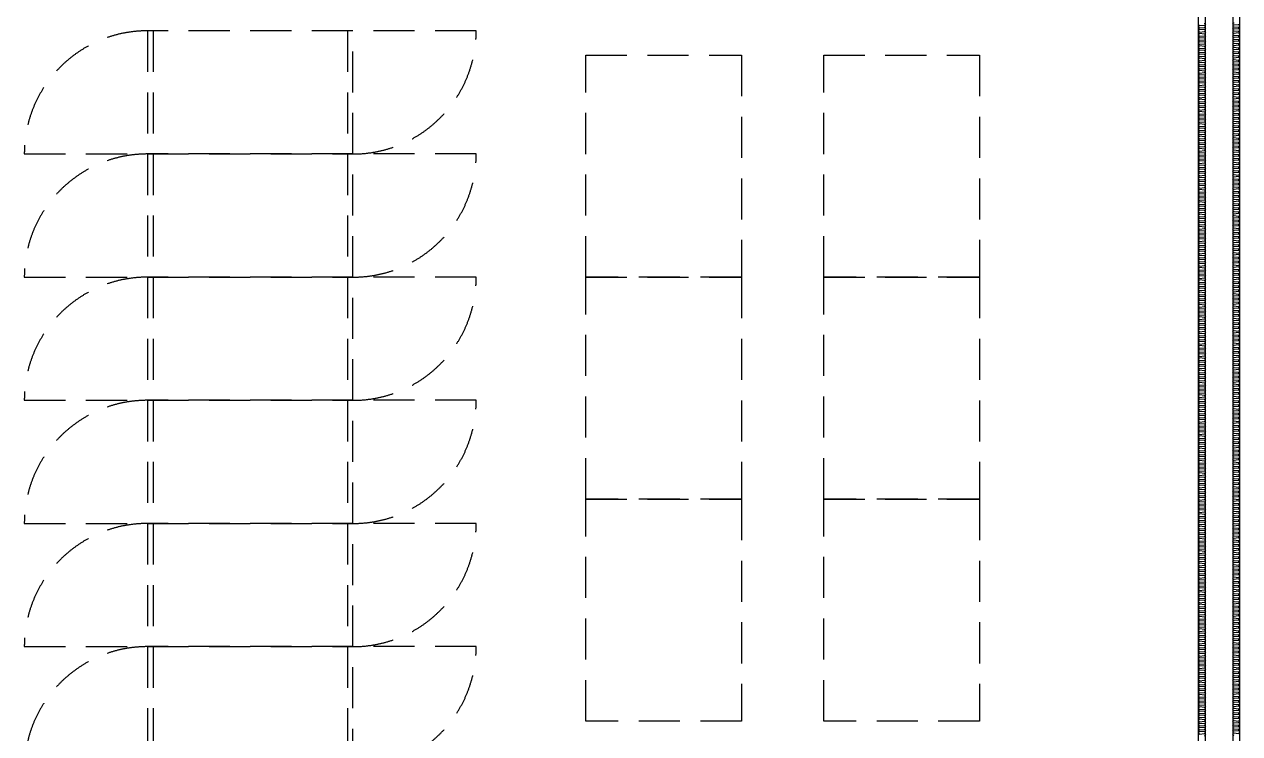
# Model space of a CAD drawing. Header units: millimetres. Extents: x -95754 to 177808, y 34455 to 150605.
# Drawn here: x 126028 to 134904, y 118078 to 123262 of the extents above; entities that cross this region are included whole.
import ezdxf

# ---------------------------------------------------------------- set-up
doc = ezdxf.new("R2010")
doc.units = ezdxf.units.MM
doc.header["$LTSCALE"] = 300
doc.linetypes.add('H1', pattern=[1.5, 1, -0.5])
for name, color, linetype in [('------00 Switch Gear_Number', 1, 'Continuous'), ('A-ETC-전기', 253, 'H1'), ('A-WALL-D', 7, 'Continuous'), ('ISL', 251, 'Continuous')]:
    doc.layers.add(name, color=color, linetype=linetype)
doc.layers.add('-----31 Base Plan Equipment', color=5, linetype='Continuous', lineweight=0)

# ---------------------------------------------------------------- blocks, each defined once
blk = doc.blocks.new('STS-R')
at = {"layer": 'A-ETC-전기'}
blk.add_lwpolyline([(886993.7, -128281), (888615.7, -128281), (888615.7, -129418), (886993.7, -129418), (886993.7, -128281)], dxfattribs=at)
blk = doc.blocks.new('900X1500')
at = {"layer": 'A-ETC-전기'}
for p, q in [((-1460, 900), (-1460, 0)), ((900, 900), (-42, 900)), ((-40, 900), (-40, 0)), ((-2400, 0), (-1458, 0))]:
    blk.add_line(p, q, dxfattribs=at)
at = {"layer": 'A-ETC-전기', "elevation": 0}
blk.add_lwpolyline([(-1500, 900), (-1500, 0), (0, 0), (0, 900)], close=True, dxfattribs=at)
at = {"layer": 'A-ETC-전기'}
for centre, start, end in [((-1500, 0), 90, 180), ((0, 900), 270, 0)]:
    blk.add_arc(centre, 900, start, end, dxfattribs=at)

msp = doc.modelspace()

# ---------------------------------------------------------------- linework, layer by layer
at = {"layer": 'A-WALL-D'}
msp.add_lwpolyline([(134653.6, 114070), (134653.6, 124205), (134853.6, 124205), (134853.6, 114070), (134653.6, 114070)], dxfattribs=at)
at = {"layer": 'ISL'}
msp.add_lwpolyline([(134603.6, 114070), (134603.6, 124205)], dxfattribs=at)
at = {"layer": 'ISL', "elevation": 0}
msp.add_lwpolyline([(134903.6, 114070), (134903.6, 124205)], dxfattribs=at)
at = {"layer": 'ISL'}
msp.add_lwpolyline([(134643.6, 123269, -1.108889), (134643.6, 123251), (134613.6, 123254, 0.44469), (134603.6, 123245, 0.44469), (134613.6, 123236), (134643.6, 123239, -1.108889), (134643.6, 123221), (134613.6, 123224, 0.44469), (134603.6, 123215, 0.44469), (134613.6, 123206), (134643.6, 123209, -1.108889), (134643.6, 123191), (134613.6, 123194, 0.44469), (134603.6, 123185, 0.44469), (134613.6, 123176), (134643.6, 123179, -1.108889), (134643.6, 123161), (134613.6, 123164, 0.44469), (134603.6, 123155, 0.44469), (134613.6, 123146), (134643.6, 123149, -1.108889), (134643.6, 123131), (134613.6, 123134, 0.44469), (134603.6, 123125, 0.44469), (134613.6, 123116), (134643.6, 123119, -1.108889), (134643.6, 123101), (134613.6, 123104, 0.44469), (134603.6, 123095, 0.44469), (134613.6, 123086), (134643.6, 123089, -1.108889), (134643.6, 123071), (134613.6, 123074, 0.44469), (134603.6, 123065, 0.44469), (134613.6, 123056), (134643.6, 123059, -1.108889), (134643.6, 123041), (134613.6, 123044, 0.44469), (134603.6, 123035, 0.44469), (134613.6, 123026), (134643.6, 123029, -1.108889), (134643.6, 123011), (134613.6, 123014, 0.44469), (134603.6, 123005, 0.44469), (134613.6, 122996), (134643.6, 122999, -1.108889), (134643.6, 122981), (134613.6, 122984, 0.44469), (134603.6, 122975, 0.44469), (134613.6, 122966), (134643.6, 122969, -1.108889), (134643.6, 122951), (134613.6, 122954, 0.44469), (134603.6, 122945, 0.44469), (134613.6, 122936), (134643.6, 122939, -1.108889), (134643.6, 122921), (134613.6, 122924, 0.44469), (134603.6, 122915, 0.44469), (134613.6, 122906), (134643.6, 122909, -1.108889), (134643.6, 122891), (134613.6, 122894, 0.44469), (134603.6, 122885, 0.44469), (134613.6, 122876), (134643.6, 122879, -1.108889), (134643.6, 122861), (134613.6, 122864, 0.44469), (134603.6, 122855, 0.44469), (134613.6, 122846), (134643.6, 122849, -1.108889), (134643.6, 122831), (134613.6, 122834, 0.44469), (134603.6, 122825, 0.44469), (134613.6, 122816), (134643.6, 122819, -1.108889), (134643.6, 122801), (134613.6, 122804, 0.44469), (134603.6, 122795, 0.44469), (134613.6, 122786), (134643.6, 122789, -1.108889), (134643.6, 122771), (134613.6, 122774, 0.44469), (134603.6, 122765, 0.44469), (134613.6, 122756), (134643.6, 122759, -1.108889), (134643.6, 122741), (134613.6, 122744, 0.44469), (134603.6, 122735, 0.44469), (134613.6, 122726), (134643.6, 122729, -1.108889), (134643.6, 122711), (134613.6, 122714, 0.44469), (134603.6, 122705, 0.44469), (134613.6, 122696), (134643.6, 122699, -1.108889), (134643.6, 122681), (134613.6, 122684, 0.44469), (134603.6, 122675, 0.44469), (134613.6, 122666), (134643.6, 122669, -1.108889), (134643.6, 122651), (134613.6, 122654, 0.44469), (134603.6, 122645, 0.44469), (134613.6, 122636), (134643.6, 122639, -1.108889), (134643.6, 122621), (134613.6, 122624, 0.44469), (134603.6, 122615, 0.44469), (134613.6, 122606), (134643.6, 122609, -1.108889), (134643.6, 122591), (134613.6, 122594, 0.44469), (134603.6, 122585, 0.44469), (134613.6, 122576), (134643.6, 122579, -1.108889), (134643.6, 122561), (134613.6, 122564, 0.44469), (134603.6, 122555, 0.44469), (134613.6, 122546), (134643.6, 122549, -1.108889), (134643.6, 122531), (134613.6, 122534, 0.44469), (134603.6, 122525, 0.44469), (134613.6, 122516), (134643.6, 122519, -1.108889), (134643.6, 122501), (134613.6, 122504, 0.44469), (134603.6, 122495, 0.44469), (134613.6, 122486), (134643.6, 122489, -1.108889), (134643.6, 122471), (134613.6, 122474, 0.44469), (134603.6, 122465, 0.44469), (134613.6, 122456), (134643.6, 122459, -1.108889), (134643.6, 122441), (134613.6, 122444, 0.44469), (134603.6, 122435, 0.44469), (134613.6, 122426), (134643.6, 122429, -1.108889), (134643.6, 122411), (134613.6, 122414, 0.44469), (134603.6, 122405, 0.44469), (134613.6, 122396), (134643.6, 122399, -1.108889), (134643.6, 122381), (134613.6, 122384, 0.44469), (134603.6, 122375, 0.44469), (134613.6, 122366), (134643.6, 122369, -1.108889), (134643.6, 122351), (134613.6, 122354, 0.44469), (134603.6, 122345, 0.44469), (134613.6, 122336), (134643.6, 122339, -1.108889), (134643.6, 122321), (134613.6, 122324, 0.44469), (134603.6, 122315, 0.44469), (134613.6, 122306), (134643.6, 122309, -1.108889), (134643.6, 122291), (134613.6, 122294, 0.44469), (134603.6, 122285, 0.44469), (134613.6, 122276), (134643.6, 122279, -1.108889), (134643.6, 122261), (134613.6, 122264, 0.44469), (134603.6, 122255, 0.44469), (134613.6, 122246), (134643.6, 122249, -1.108889), (134643.6, 122231), (134613.6, 122234, 0.44469), (134603.6, 122225, 0.44469), (134613.6, 122216), (134643.6, 122219, -1.108889), (134643.6, 122201), (134613.6, 122204, 0.44469), (134603.6, 122195, 0.44469), (134613.6, 122186), (134643.6, 122189, -1.108889), (134643.6, 122171), (134613.6, 122174, 0.44469), (134603.6, 122165, 0.44469), (134613.6, 122156), (134643.6, 122159, -1.108889), (134643.6, 122141), (134613.6, 122144, 0.44469), (134603.6, 122135, 0.44469), (134613.6, 122126), (134643.6, 122129, -1.108889), (134643.6, 122111), (134613.6, 122114, 0.44469), (134603.6, 122105, 0.44469), (134613.6, 122096), (134643.6, 122099, -1.108889), (134643.6, 122081), (134613.6, 122084, 0.44469), (134603.6, 122075, 0.44469), (134613.6, 122066), (134643.6, 122069, -1.108889), (134643.6, 122051), (134613.6, 122054, 0.44469), (134603.6, 122045, 0.44469), (134613.6, 122036), (134643.6, 122039, -1.108889), (134643.6, 122021), (134613.6, 122024, 0.44469), (134603.6, 122015, 0.44469), (134613.6, 122006), (134643.6, 122009, -1.108889), (134643.6, 121991), (134613.6, 121994, 0.44469), (134603.6, 121985, 0.44469), (134613.6, 121976), (134643.6, 121979, -1.108889), (134643.6, 121961), (134613.6, 121964, 0.44469), (134603.6, 121955, 0.44469), (134613.6, 121946), (134643.6, 121949, -1.108889), (134643.6, 121931), (134613.6, 121934, 0.44469), (134603.6, 121925, 0.44469), (134613.6, 121916), (134643.6, 121919, -1.108889), (134643.6, 121901), (134613.6, 121904, 0.44469), (134603.6, 121895, 0.44469), (134613.6, 121886), (134643.6, 121889, -1.108889), (134643.6, 121871), (134613.6, 121874, 0.44469), (134603.6, 121865, 0.44469), (134613.6, 121856), (134643.6, 121859, -1.108889), (134643.6, 121841), (134613.6, 121844, 0.44469), (134603.6, 121835, 0.44469), (134613.6, 121826), (134643.6, 121829, -1.108889), (134643.6, 121811), (134613.6, 121814, 0.44469), (134603.6, 121805, 0.44469), (134613.6, 121796), (134643.6, 121799, -1.108889), (134643.6, 121781), (134613.6, 121784, 0.44469), (134603.6, 121775, 0.44469), (134613.6, 121766), (134643.6, 121769, -1.108889), (134643.6, 121751), (134613.6, 121754, 0.44469), (134603.6, 121745, 0.44469), (134613.6, 121736), (134643.6, 121739, -1.108889), (134643.6, 121721), (134613.6, 121724, 0.44469), (134603.6, 121715, 0.44469), (134613.6, 121706), (134643.6, 121709, -1.108889), (134643.6, 121691), (134613.6, 121694, 0.44469), (134603.6, 121685, 0.44469), (134613.6, 121676), (134643.6, 121679, -1.108889), (134643.6, 121661), (134613.6, 121664, 0.44469), (134603.6, 121655, 0.44469), (134613.6, 121646), (134643.6, 121649, -1.108889), (134643.6, 121631), (134613.6, 121634, 0.44469), (134603.6, 121625, 0.44469), (134613.6, 121616), (134643.6, 121619, -1.108889), (134643.6, 121601), (134613.6, 121604, 0.44469), (134603.6, 121595, 0.44469), (134613.6, 121586), (134643.6, 121589, -1.108889), (134643.6, 121571), (134613.6, 121574, 0.44469), (134603.6, 121565, 0.44469), (134613.6, 121556), (134643.6, 121559, -1.108889), (134643.6, 121541), (134613.6, 121544, 0.44469), (134603.6, 121535, 0.44469), (134613.6, 121526), (134643.6, 121529, -1.108889), (134643.6, 121511), (134613.6, 121514, 0.44469), (134603.6, 121505, 0.44469), (134613.6, 121496), (134643.6, 121499, -1.108889), (134643.6, 121481), (134613.6, 121484, 0.44469), (134603.6, 121475, 0.44469), (134613.6, 121466), (134643.6, 121469, -1.108889), (134643.6, 121451), (134613.6, 121454, 0.44469), (134603.6, 121445, 0.44469), (134613.6, 121436), (134643.6, 121439, -1.108889), (134643.6, 121421), (134613.6, 121424, 0.44469), (134603.6, 121415, 0.44469), (134613.6, 121406), (134643.6, 121409, -1.108889), (134643.6, 121391), (134613.6, 121394, 0.44469), (134603.6, 121385, 0.44469), (134613.6, 121376), (134643.6, 121379, -1.108889), (134643.6, 121361), (134613.6, 121364, 0.44469), (134603.6, 121355, 0.44469), (134613.6, 121346), (134643.6, 121349, -1.108889), (134643.6, 121331), (134613.6, 121334, 0.44469), (134603.6, 121325, 0.44469), (134613.6, 121316), (134643.6, 121319, -1.108889), (134643.6, 121301), (134613.6, 121304, 0.44469), (134603.6, 121295, 0.44469), (134613.6, 121286), (134643.6, 121289, -1.108889), (134643.6, 121271), (134613.6, 121274, 0.44469), (134603.6, 121265, 0.44469), (134613.6, 121256), (134643.6, 121259, -1.108889), (134643.6, 121241), (134613.6, 121244, 0.44469), (134603.6, 121235, 0.44469), (134613.6, 121226), (134643.6, 121229, -1.108889), (134643.6, 121211), (134613.6, 121214, 0.44469), (134603.6, 121205, 0.44469), (134613.6, 121196), (134643.6, 121199, -1.108889), (134643.6, 121181), (134613.6, 121184, 0.44469), (134603.6, 121175, 0.44469), (134613.6, 121166), (134643.6, 121169, -1.108889), (134643.6, 121151), (134613.6, 121154, 0.44469), (134603.6, 121145, 0.44469), (134613.6, 121136), (134643.6, 121139, -1.108889), (134643.6, 121121), (134613.6, 121124, 0.44469), (134603.6, 121115, 0.44469), (134613.6, 121106), (134643.6, 121109, -1.108889), (134643.6, 121091), (134613.6, 121094, 0.44469), (134603.6, 121085, 0.44469), (134613.6, 121076), (134643.6, 121079, -1.108889), (134643.6, 121061), (134613.6, 121064, 0.44469), (134603.6, 121055, 0.44469), (134613.6, 121046), (134643.6, 121049, -1.108889), (134643.6, 121031), (134613.6, 121034, 0.44469), (134603.6, 121025, 0.44469), (134613.6, 121016), (134643.6, 121019, -1.108889), (134643.6, 121001), (134613.6, 121004, 0.44469), (134603.6, 120995, 0.44469), (134613.6, 120986), (134643.6, 120989, -1.108889), (134643.6, 120971), (134613.6, 120974, 0.44469), (134603.6, 120965, 0.44469), (134613.6, 120956), (134643.6, 120959, -1.108889), (134643.6, 120941), (134613.6, 120944, 0.44469), (134603.6, 120935, 0.44469), (134613.6, 120926), (134643.6, 120929, -1.108889), (134643.6, 120911), (134613.6, 120914, 0.44469), (134603.6, 120905, 0.44469), (134613.6, 120896), (134643.6, 120899, -1.108889), (134643.6, 120881), (134613.6, 120884, 0.44469), (134603.6, 120875, 0.44469), (134613.6, 120866), (134643.6, 120869, -1.108889), (134643.6, 120851), (134613.6, 120854, 0.44469), (134603.6, 120845, 0.44469), (134613.6, 120836), (134643.6, 120839, -1.108889), (134643.6, 120821), (134613.6, 120824, 0.44469), (134603.6, 120815, 0.44469), (134613.6, 120806), (134643.6, 120809, -1.108889), (134643.6, 120791), (134613.6, 120794, 0.44469), (134603.6, 120785, 0.44469), (134613.6, 120776), (134643.6, 120779, -1.108889), (134643.6, 120761), (134613.6, 120764, 0.44469), (134603.6, 120755, 0.44469), (134613.6, 120746), (134643.6, 120749, -1.108889), (134643.6, 120731), (134613.6, 120734, 0.44469), (134603.6, 120725, 0.44469), (134613.6, 120716), (134643.6, 120719, -1.108889), (134643.6, 120701), (134613.6, 120704, 0.44469), (134603.6, 120695, 0.44469), (134613.6, 120686), (134643.6, 120689, -1.108889), (134643.6, 120671), (134613.6, 120674, 0.44469), (134603.6, 120665, 0.44469), (134613.6, 120656), (134643.6, 120659, -1.108889), (134643.6, 120641), (134613.6, 120644, 0.44469), (134603.6, 120635, 0.44469), (134613.6, 120626), (134643.6, 120629, -1.108889), (134643.6, 120611), (134613.6, 120614, 0.44469), (134603.6, 120605, 0.44469), (134613.6, 120596), (134643.6, 120599, -1.108889), (134643.6, 120581), (134613.6, 120584, 0.44469), (134603.6, 120575, 0.44469), (134613.6, 120566), (134643.6, 120569, -1.108889), (134643.6, 120551), (134613.6, 120554, 0.44469), (134603.6, 120545, 0.44469), (134613.6, 120536), (134643.6, 120539, -1.108889), (134643.6, 120521), (134613.6, 120524, 0.44469), (134603.6, 120515, 0.44469), (134613.6, 120506), (134643.6, 120509, -1.108889), (134643.6, 120491), (134613.6, 120494, 0.44469), (134603.6, 120485, 0.44469), (134613.6, 120476), (134643.6, 120479, -1.108889), (134643.6, 120461), (134613.6, 120464, 0.44469), (134603.6, 120455, 0.44469), (134613.6, 120446), (134643.6, 120449, -1.108889), (134643.6, 120431), (134613.6, 120434, 0.44469), (134603.6, 120425, 0.44469), (134613.6, 120416), (134643.6, 120419, -1.108889), (134643.6, 120401), (134613.6, 120404, 0.44469), (134603.6, 120395, 0.44469), (134613.6, 120386), (134643.6, 120389, -1.108889), (134643.6, 120371), (134613.6, 120374, 0.44469), (134603.6, 120365, 0.44469), (134613.6, 120356), (134643.6, 120359, -1.108889), (134643.6, 120341), (134613.6, 120344, 0.44469), (134603.6, 120335, 0.44469), (134613.6, 120326), (134643.6, 120329, -1.108889), (134643.6, 120311), (134613.6, 120314, 0.44469), (134603.6, 120305, 0.44469), (134613.6, 120296), (134643.6, 120299, -1.108889), (134643.6, 120281), (134613.6, 120284, 0.44469), (134603.6, 120275, 0.44469), (134613.6, 120266), (134643.6, 120269, -1.108889), (134643.6, 120251), (134613.6, 120254, 0.44469), (134603.6, 120245, 0.44469), (134613.6, 120236), (134643.6, 120239, -1.108889), (134643.6, 120221), (134613.6, 120224, 0.44469), (134603.6, 120215, 0.44469), (134613.6, 120206), (134643.6, 120209, -1.108889), (134643.6, 120191), (134613.6, 120194, 0.44469), (134603.6, 120185, 0.44469), (134613.6, 120176), (134643.6, 120179, -1.108889), (134643.6, 120161), (134613.6, 120164, 0.44469), (134603.6, 120155, 0.44469), (134613.6, 120146), (134643.6, 120149, -1.108889), (134643.6, 120131), (134613.6, 120134, 0.44469), (134603.6, 120125, 0.44469), (134613.6, 120116), (134643.6, 120119, -1.108889), (134643.6, 120101), (134613.6, 120104, 0.44469), (134603.6, 120095, 0.44469), (134613.6, 120086), (134643.6, 120089, -1.108889), (134643.6, 120071), (134613.6, 120074, 0.44469), (134603.6, 120065, 0.44469), (134613.6, 120056), (134643.6, 120059, -1.108889), (134643.6, 120041), (134613.6, 120044, 0.44469), (134603.6, 120035, 0.44469), (134613.6, 120026), (134643.6, 120029, -1.108889), (134643.6, 120011), (134613.6, 120014, 0.44469), (134603.6, 120005, 0.44469), (134613.6, 119996), (134643.6, 119999, -1.108889), (134643.6, 119981), (134613.6, 119984, 0.44469), (134603.6, 119975, 0.44469), (134613.6, 119966), (134643.6, 119969, -1.108889), (134643.6, 119951), (134613.6, 119954, 0.44469), (134603.6, 119945, 0.44469), (134613.6, 119936), (134643.6, 119939, -1.108889), (134643.6, 119921), (134613.6, 119924, 0.44469), (134603.6, 119915, 0.44469), (134613.6, 119906), (134643.6, 119909, -1.108889), (134643.6, 119891), (134613.6, 119894, 0.44469), (134603.6, 119885, 0.44469), (134613.6, 119876), (134643.6, 119879, -1.108889), (134643.6, 119861), (134613.6, 119864, 0.44469), (134603.6, 119855, 0.44469), (134613.6, 119846), (134643.6, 119849, -1.108889), (134643.6, 119831), (134613.6, 119834, 0.44469), (134603.6, 119825, 0.44469), (134613.6, 119816), (134643.6, 119819, -1.108889), (134643.6, 119801), (134613.6, 119804, 0.44469), (134603.6, 119795, 0.44469), (134613.6, 119786), (134643.6, 119789, -1.108889), (134643.6, 119771), (134613.6, 119774, 0.44469), (134603.6, 119765, 0.44469), (134613.6, 119756), (134643.6, 119759, -1.108889), (134643.6, 119741), (134613.6, 119744, 0.44469), (134603.6, 119735, 0.44469), (134613.6, 119726), (134643.6, 119729, -1.108889), (134643.6, 119711), (134613.6, 119714, 0.44469), (134603.6, 119705, 0.44469), (134613.6, 119696), (134643.6, 119699, -1.108889), (134643.6, 119681), (134613.6, 119684, 0.44469), (134603.6, 119675, 0.44469), (134613.6, 119666), (134643.6, 119669, -1.108889), (134643.6, 119651), (134613.6, 119654, 0.44469), (134603.6, 119645, 0.44469), (134613.6, 119636), (134643.6, 119639, -1.108889), (134643.6, 119621), (134613.6, 119624, 0.44469), (134603.6, 119615, 0.44469), (134613.6, 119606), (134643.6, 119609, -1.108889), (134643.6, 119591), (134613.6, 119594, 0.44469), (134603.6, 119585, 0.44469), (134613.6, 119576), (134643.6, 119579, -1.108889), (134643.6, 119561), (134613.6, 119564, 0.44469), (134603.6, 119555, 0.44469), (134613.6, 119546), (134643.6, 119549, -1.108889), (134643.6, 119531), (134613.6, 119534, 0.44469), (134603.6, 119525, 0.44469), (134613.6, 119516), (134643.6, 119519, -1.108889), (134643.6, 119501), (134613.6, 119504, 0.44469), (134603.6, 119495, 0.44469), (134613.6, 119486), (134643.6, 119489, -1.108889), (134643.6, 119471), (134613.6, 119474, 0.44469), (134603.6, 119465, 0.44469), (134613.6, 119456), (134643.6, 119459, -1.108889), (134643.6, 119441), (134613.6, 119444, 0.44469), (134603.6, 119435, 0.44469), (134613.6, 119426), (134643.6, 119429, -1.108889), (134643.6, 119411), (134613.6, 119414, 0.44469), (134603.6, 119405, 0.44469), (134613.6, 119396), (134643.6, 119399, -1.108889), (134643.6, 119381), (134613.6, 119384, 0.44469), (134603.6, 119375, 0.44469), (134613.6, 119366), (134643.6, 119369, -1.108889), (134643.6, 119351), (134613.6, 119354, 0.44469), (134603.6, 119345, 0.44469), (134613.6, 119336), (134643.6, 119339, -1.108889), (134643.6, 119321), (134613.6, 119324, 0.44469), (134603.6, 119315, 0.44469), (134613.6, 119306), (134643.6, 119309, -1.108889), (134643.6, 119291), (134613.6, 119294, 0.44469), (134603.6, 119285, 0.44469), (134613.6, 119276), (134643.6, 119279, -1.108889), (134643.6, 119261), (134613.6, 119264, 0.44469), (134603.6, 119255, 0.44469), (134613.6, 119246), (134643.6, 119249, -1.108889), (134643.6, 119231), (134613.6, 119234, 0.44469), (134603.6, 119225, 0.44469), (134613.6, 119216), (134643.6, 119219, -1.108889), (134643.6, 119201), (134613.6, 119204, 0.44469), (134603.6, 119195, 0.44469), (134613.6, 119186), (134643.6, 119189, -1.108889), (134643.6, 119171), (134613.6, 119174, 0.44469), (134603.6, 119165, 0.44469), (134613.6, 119156), (134643.6, 119159, -1.108889), (134643.6, 119141), (134613.6, 119144, 0.44469), (134603.6, 119135, 0.44469), (134613.6, 119126), (134643.6, 119129, -1.108889), (134643.6, 119111), (134613.6, 119114, 0.44469), (134603.6, 119105, 0.44469), (134613.6, 119096), (134643.6, 119099, -1.108889), (134643.6, 119081), (134613.6, 119084, 0.44469), (134603.6, 119075, 0.44469), (134613.6, 119066), (134643.6, 119069, -1.108889), (134643.6, 119051), (134613.6, 119054, 0.44469), (134603.6, 119045, 0.44469), (134613.6, 119036), (134643.6, 119039, -1.108889), (134643.6, 119021), (134613.6, 119024, 0.44469), (134603.6, 119015, 0.44469), (134613.6, 119006), (134643.6, 119009, -1.108889), (134643.6, 118991), (134613.6, 118994, 0.44469), (134603.6, 118985, 0.44469), (134613.6, 118976), (134643.6, 118979, -1.108889), (134643.6, 118961), (134613.6, 118964, 0.44469), (134603.6, 118955, 0.44469), (134613.6, 118946), (134643.6, 118949, -1.108889), (134643.6, 118931), (134613.6, 118934, 0.44469), (134603.6, 118925, 0.44469), (134613.6, 118916), (134643.6, 118919, -1.108889), (134643.6, 118901), (134613.6, 118904, 0.44469), (134603.6, 118895, 0.44469), (134613.6, 118886), (134643.6, 118889, -1.108889), (134643.6, 118871), (134613.6, 118874, 0.44469), (134603.6, 118865, 0.44469), (134613.6, 118856), (134643.6, 118859, -1.108889), (134643.6, 118841), (134613.6, 118844, 0.44469), (134603.6, 118835, 0.44469), (134613.6, 118826), (134643.6, 118829, -1.108889), (134643.6, 118811), (134613.6, 118814, 0.44469), (134603.6, 118805, 0.44469), (134613.6, 118796), (134643.6, 118799, -1.108889), (134643.6, 118781), (134613.6, 118784, 0.44469), (134603.6, 118775, 0.44469), (134613.6, 118766), (134643.6, 118769, -1.108889), (134643.6, 118751), (134613.6, 118754, 0.44469), (134603.6, 118745, 0.44469), (134613.6, 118736), (134643.6, 118739, -1.108889), (134643.6, 118721), (134613.6, 118724, 0.44469), (134603.6, 118715, 0.44469), (134613.6, 118706), (134643.6, 118709, -1.108889), (134643.6, 118691), (134613.6, 118694, 0.44469), (134603.6, 118685, 0.44469), (134613.6, 118676), (134643.6, 118679, -1.108889), (134643.6, 118661), (134613.6, 118664, 0.44469), (134603.6, 118655, 0.44469), (134613.6, 118646), (134643.6, 118649, -1.108889), (134643.6, 118631), (134613.6, 118634, 0.44469), (134603.6, 118625, 0.44469), (134613.6, 118616), (134643.6, 118619, -1.108889), (134643.6, 118601), (134613.6, 118604, 0.44469), (134603.6, 118595, 0.44469), (134613.6, 118586), (134643.6, 118589, -1.108889), (134643.6, 118571), (134613.6, 118574, 0.44469), (134603.6, 118565, 0.44469), (134613.6, 118556), (134643.6, 118559, -1.108889), (134643.6, 118541), (134613.6, 118544, 0.44469), (134603.6, 118535, 0.44469), (134613.6, 118526), (134643.6, 118529, -1.108889), (134643.6, 118511), (134613.6, 118514, 0.44469), (134603.6, 118505, 0.44469), (134613.6, 118496), (134643.6, 118499, -1.108889), (134643.6, 118481), (134613.6, 118484, 0.44469), (134603.6, 118475, 0.44469), (134613.6, 118466), (134643.6, 118469, -1.108889), (134643.6, 118451), (134613.6, 118454, 0.44469), (134603.6, 118445, 0.44469), (134613.6, 118436), (134643.6, 118439, -1.108889), (134643.6, 118421), (134613.6, 118424, 0.44469), (134603.6, 118415, 0.44469), (134613.6, 118406), (134643.6, 118409, -1.108889), (134643.6, 118391), (134613.6, 118394, 0.44469), (134603.6, 118385, 0.44469), (134613.6, 118376), (134643.6, 118379, -1.108889), (134643.6, 118361), (134613.6, 118364, 0.44469), (134603.6, 118355, 0.44469), (134613.6, 118346), (134643.6, 118349, -1.108889), (134643.6, 118331), (134613.6, 118334, 0.44469), (134603.6, 118325, 0.44469), (134613.6, 118316), (134643.6, 118319, -1.108889), (134643.6, 118301), (134613.6, 118304, 0.44469), (134603.6, 118295, 0.44469), (134613.6, 118286), (134643.6, 118289, -1.108889), (134643.6, 118271), (134613.6, 118274, 0.44469), (134603.6, 118265, 0.44469), (134613.6, 118256), (134643.6, 118259, -1.108889), (134643.6, 118241), (134613.6, 118244, 0.44469), (134603.6, 118235, 0.44469), (134613.6, 118226), (134643.6, 118229, -1.108889), (134643.6, 118211), (134613.6, 118214, 0.44469), (134603.6, 118205, 0.44469), (134613.6, 118196), (134643.6, 118199, -1.108889), (134643.6, 118181), (134613.6, 118184, 0.44469), (134603.6, 118175, 0.44469), (134613.6, 118166), (134643.6, 118169, -1.108889), (134643.6, 118151), (134613.6, 118154, 0.44469), (134603.6, 118145, 0.44469), (134613.6, 118136), (134643.6, 118139, -1.108889), (134643.6, 118121), (134613.6, 118124, 0.44469), (134603.6, 118115, 0.44469), (134613.6, 118106), (134643.6, 118109, -1.108889), (134643.6, 118091), (134613.6, 118094, 0.44469), (134603.6, 118085, 0.44469), (134613.6, 118076), (134643.6, 118079, -1.108889), (134643.6, 118061)], format="xyb", dxfattribs=at)
at = {"layer": 'ISL', "elevation": 0}
msp.add_lwpolyline([(134863.6, 118066, -1.108889), (134863.6, 118084), (134893.6, 118081, 0.44469), (134903.6, 118090, 0.44469), (134893.6, 118099), (134863.6, 118096, -1.108889), (134863.6, 118114), (134893.6, 118111, 0.44469), (134903.6, 118120, 0.44469), (134893.6, 118129), (134863.6, 118126, -1.108889), (134863.6, 118144), (134893.6, 118141, 0.44469), (134903.6, 118150, 0.44469), (134893.6, 118159), (134863.6, 118156, -1.108889), (134863.6, 118174), (134893.6, 118171, 0.44469), (134903.6, 118180, 0.44469), (134893.6, 118189), (134863.6, 118186, -1.108889), (134863.6, 118204), (134893.6, 118201, 0.44469), (134903.6, 118210, 0.44469), (134893.6, 118219), (134863.6, 118216, -1.108889), (134863.6, 118234), (134893.6, 118231, 0.44469), (134903.6, 118240, 0.44469), (134893.6, 118249), (134863.6, 118246, -1.108889), (134863.6, 118264), (134893.6, 118261, 0.44469), (134903.6, 118270, 0.44469), (134893.6, 118279), (134863.6, 118276, -1.108889), (134863.6, 118294), (134893.6, 118291, 0.44469), (134903.6, 118300, 0.44469), (134893.6, 118309), (134863.6, 118306, -1.108889), (134863.6, 118324), (134893.6, 118321, 0.44469), (134903.6, 118330, 0.44469), (134893.6, 118339), (134863.6, 118336, -1.108889), (134863.6, 118354), (134893.6, 118351, 0.44469), (134903.6, 118360, 0.44469), (134893.6, 118369), (134863.6, 118366, -1.108889), (134863.6, 118384), (134893.6, 118381, 0.44469), (134903.6, 118390, 0.44469), (134893.6, 118399), (134863.6, 118396, -1.108889), (134863.6, 118414), (134893.6, 118411, 0.44469), (134903.6, 118420, 0.44469), (134893.6, 118429), (134863.6, 118426, -1.108889), (134863.6, 118444), (134893.6, 118441, 0.44469), (134903.6, 118450, 0.44469), (134893.6, 118459), (134863.6, 118456, -1.108889), (134863.6, 118474), (134893.6, 118471, 0.44469), (134903.6, 118480, 0.44469), (134893.6, 118489), (134863.6, 118486, -1.108889), (134863.6, 118504), (134893.6, 118501, 0.44469), (134903.6, 118510, 0.44469), (134893.6, 118519), (134863.6, 118516, -1.108889), (134863.6, 118534), (134893.6, 118531, 0.44469), (134903.6, 118540, 0.44469), (134893.6, 118549), (134863.6, 118546, -1.108889), (134863.6, 118564), (134893.6, 118561, 0.44469), (134903.6, 118570, 0.44469), (134893.6, 118579), (134863.6, 118576, -1.108889), (134863.6, 118594), (134893.6, 118591, 0.44469), (134903.6, 118600, 0.44469), (134893.6, 118609), (134863.6, 118606, -1.108889), (134863.6, 118624), (134893.6, 118621, 0.44469), (134903.6, 118630, 0.44469), (134893.6, 118639), (134863.6, 118636, -1.108889), (134863.6, 118654), (134893.6, 118651, 0.44469), (134903.6, 118660, 0.44469), (134893.6, 118669), (134863.6, 118666, -1.108889), (134863.6, 118684), (134893.6, 118681, 0.44469), (134903.6, 118690, 0.44469), (134893.6, 118699), (134863.6, 118696, -1.108889), (134863.6, 118714), (134893.6, 118711, 0.44469), (134903.6, 118720, 0.44469), (134893.6, 118729), (134863.6, 118726, -1.108889), (134863.6, 118744), (134893.6, 118741, 0.44469), (134903.6, 118750, 0.44469), (134893.6, 118759), (134863.6, 118756, -1.108889), (134863.6, 118774), (134893.6, 118771, 0.44469), (134903.6, 118780, 0.44469), (134893.6, 118789), (134863.6, 118786, -1.108889), (134863.6, 118804), (134893.6, 118801, 0.44469), (134903.6, 118810, 0.44469), (134893.6, 118819), (134863.6, 118816, -1.108889), (134863.6, 118834), (134893.6, 118831, 0.44469), (134903.6, 118840, 0.44469), (134893.6, 118849), (134863.6, 118846, -1.108889), (134863.6, 118864), (134893.6, 118861, 0.44469), (134903.6, 118870, 0.44469), (134893.6, 118879), (134863.6, 118876, -1.108889), (134863.6, 118894), (134893.6, 118891, 0.44469), (134903.6, 118900, 0.44469), (134893.6, 118909), (134863.6, 118906, -1.108889), (134863.6, 118924), (134893.6, 118921, 0.44469), (134903.6, 118930, 0.44469), (134893.6, 118939), (134863.6, 118936, -1.108889), (134863.6, 118954), (134893.6, 118951, 0.44469), (134903.6, 118960, 0.44469), (134893.6, 118969), (134863.6, 118966, -1.108889), (134863.6, 118984), (134893.6, 118981, 0.44469), (134903.6, 118990, 0.44469), (134893.6, 118999), (134863.6, 118996, -1.108889), (134863.6, 119014), (134893.6, 119011, 0.44469), (134903.6, 119020, 0.44469), (134893.6, 119029), (134863.6, 119026, -1.108889), (134863.6, 119044), (134893.6, 119041, 0.44469), (134903.6, 119050, 0.44469), (134893.6, 119059), (134863.6, 119056, -1.108889), (134863.6, 119074), (134893.6, 119071, 0.44469), (134903.6, 119080, 0.44469), (134893.6, 119089), (134863.6, 119086, -1.108889), (134863.6, 119104), (134893.6, 119101, 0.44469), (134903.6, 119110, 0.44469), (134893.6, 119119), (134863.6, 119116, -1.108889), (134863.6, 119134), (134893.6, 119131, 0.44469), (134903.6, 119140, 0.44469), (134893.6, 119149), (134863.6, 119146, -1.108889), (134863.6, 119164), (134893.6, 119161, 0.44469), (134903.6, 119170, 0.44469), (134893.6, 119179), (134863.6, 119176, -1.108889), (134863.6, 119194), (134893.6, 119191, 0.44469), (134903.6, 119200, 0.44469), (134893.6, 119209), (134863.6, 119206, -1.108889), (134863.6, 119224), (134893.6, 119221, 0.44469), (134903.6, 119230, 0.44469), (134893.6, 119239), (134863.6, 119236, -1.108889), (134863.6, 119254), (134893.6, 119251, 0.44469), (134903.6, 119260, 0.44469), (134893.6, 119269), (134863.6, 119266, -1.108889), (134863.6, 119284), (134893.6, 119281, 0.44469), (134903.6, 119290, 0.44469), (134893.6, 119299), (134863.6, 119296, -1.108889), (134863.6, 119314), (134893.6, 119311, 0.44469), (134903.6, 119320, 0.44469), (134893.6, 119329), (134863.6, 119326, -1.108889), (134863.6, 119344), (134893.6, 119341, 0.44469), (134903.6, 119350, 0.44469), (134893.6, 119359), (134863.6, 119356, -1.108889), (134863.6, 119374), (134893.6, 119371, 0.44469), (134903.6, 119380, 0.44469), (134893.6, 119389), (134863.6, 119386, -1.108889), (134863.6, 119404), (134893.6, 119401, 0.44469), (134903.6, 119410, 0.44469), (134893.6, 119419), (134863.6, 119416, -1.108889), (134863.6, 119434), (134893.6, 119431, 0.44469), (134903.6, 119440, 0.44469), (134893.6, 119449), (134863.6, 119446, -1.108889), (134863.6, 119464), (134893.6, 119461, 0.44469), (134903.6, 119470, 0.44469), (134893.6, 119479), (134863.6, 119476, -1.108889), (134863.6, 119494), (134893.6, 119491, 0.44469), (134903.6, 119500, 0.44469), (134893.6, 119509), (134863.6, 119506, -1.108889), (134863.6, 119524), (134893.6, 119521, 0.44469), (134903.6, 119530, 0.44469), (134893.6, 119539), (134863.6, 119536, -1.108889), (134863.6, 119554), (134893.6, 119551, 0.44469), (134903.6, 119560, 0.44469), (134893.6, 119569), (134863.6, 119566, -1.108889), (134863.6, 119584), (134893.6, 119581, 0.44469), (134903.6, 119590, 0.44469), (134893.6, 119599), (134863.6, 119596, -1.108889), (134863.6, 119614), (134893.6, 119611, 0.44469), (134903.6, 119620, 0.44469), (134893.6, 119629), (134863.6, 119626, -1.108889), (134863.6, 119644), (134893.6, 119641, 0.44469), (134903.6, 119650, 0.44469), (134893.6, 119659), (134863.6, 119656, -1.108889), (134863.6, 119674), (134893.6, 119671, 0.44469), (134903.6, 119680, 0.44469), (134893.6, 119689), (134863.6, 119686, -1.108889), (134863.6, 119704), (134893.6, 119701, 0.44469), (134903.6, 119710, 0.44469), (134893.6, 119719), (134863.6, 119716, -1.108889), (134863.6, 119734), (134893.6, 119731, 0.44469), (134903.6, 119740, 0.44469), (134893.6, 119749), (134863.6, 119746, -1.108889), (134863.6, 119764), (134893.6, 119761, 0.44469), (134903.6, 119770, 0.44469), (134893.6, 119779), (134863.6, 119776, -1.108889), (134863.6, 119794), (134893.6, 119791, 0.44469), (134903.6, 119800, 0.44469), (134893.6, 119809), (134863.6, 119806, -1.108889), (134863.6, 119824), (134893.6, 119821, 0.44469), (134903.6, 119830, 0.44469), (134893.6, 119839), (134863.6, 119836, -1.108889), (134863.6, 119854), (134893.6, 119851, 0.44469), (134903.6, 119860, 0.44469), (134893.6, 119869), (134863.6, 119866, -1.108889), (134863.6, 119884), (134893.6, 119881, 0.44469), (134903.6, 119890, 0.44469), (134893.6, 119899), (134863.6, 119896, -1.108889), (134863.6, 119914), (134893.6, 119911, 0.44469), (134903.6, 119920, 0.44469), (134893.6, 119929), (134863.6, 119926, -1.108889), (134863.6, 119944), (134893.6, 119941, 0.44469), (134903.6, 119950, 0.44469), (134893.6, 119959), (134863.6, 119956, -1.108889), (134863.6, 119974), (134893.6, 119971, 0.44469), (134903.6, 119980, 0.44469), (134893.6, 119989), (134863.6, 119986, -1.108889), (134863.6, 120004), (134893.6, 120001, 0.44469), (134903.6, 120010, 0.44469), (134893.6, 120019), (134863.6, 120016, -1.108889), (134863.6, 120034), (134893.6, 120031, 0.44469), (134903.6, 120040, 0.44469), (134893.6, 120049), (134863.6, 120046, -1.108889), (134863.6, 120064), (134893.6, 120061, 0.44469), (134903.6, 120070, 0.44469), (134893.6, 120079), (134863.6, 120076, -1.108889), (134863.6, 120094), (134893.6, 120091, 0.44469), (134903.6, 120100, 0.44469), (134893.6, 120109), (134863.6, 120106, -1.108889), (134863.6, 120124), (134893.6, 120121, 0.44469), (134903.6, 120130, 0.44469), (134893.6, 120139), (134863.6, 120136, -1.108889), (134863.6, 120154), (134893.6, 120151, 0.44469), (134903.6, 120160, 0.44469), (134893.6, 120169), (134863.6, 120166, -1.108889), (134863.6, 120184), (134893.6, 120181, 0.44469), (134903.6, 120190, 0.44469), (134893.6, 120199), (134863.6, 120196, -1.108889), (134863.6, 120214), (134893.6, 120211, 0.44469), (134903.6, 120220, 0.44469), (134893.6, 120229), (134863.6, 120226, -1.108889), (134863.6, 120244), (134893.6, 120241, 0.44469), (134903.6, 120250, 0.44469), (134893.6, 120259), (134863.6, 120256, -1.108889), (134863.6, 120274), (134893.6, 120271, 0.44469), (134903.6, 120280, 0.44469), (134893.6, 120289), (134863.6, 120286, -1.108889), (134863.6, 120304), (134893.6, 120301, 0.44469), (134903.6, 120310, 0.44469), (134893.6, 120319), (134863.6, 120316, -1.108889), (134863.6, 120334), (134893.6, 120331, 0.44469), (134903.6, 120340, 0.44469), (134893.6, 120349), (134863.6, 120346, -1.108889), (134863.6, 120364), (134893.6, 120361, 0.44469), (134903.6, 120370, 0.44469), (134893.6, 120379), (134863.6, 120376, -1.108889), (134863.6, 120394), (134893.6, 120391, 0.44469), (134903.6, 120400, 0.44469), (134893.6, 120409), (134863.6, 120406, -1.108889), (134863.6, 120424), (134893.6, 120421, 0.44469), (134903.6, 120430, 0.44469), (134893.6, 120439), (134863.6, 120436, -1.108889), (134863.6, 120454), (134893.6, 120451, 0.44469), (134903.6, 120460, 0.44469), (134893.6, 120469), (134863.6, 120466, -1.108889), (134863.6, 120484), (134893.6, 120481, 0.44469), (134903.6, 120490, 0.44469), (134893.6, 120499), (134863.6, 120496, -1.108889), (134863.6, 120514), (134893.6, 120511, 0.44469), (134903.6, 120520, 0.44469), (134893.6, 120529), (134863.6, 120526, -1.108889), (134863.6, 120544), (134893.6, 120541, 0.44469), (134903.6, 120550, 0.44469), (134893.6, 120559), (134863.6, 120556, -1.108889), (134863.6, 120574), (134893.6, 120571, 0.44469), (134903.6, 120580, 0.44469), (134893.6, 120589), (134863.6, 120586, -1.108889), (134863.6, 120604), (134893.6, 120601, 0.44469), (134903.6, 120610, 0.44469), (134893.6, 120619), (134863.6, 120616, -1.108889), (134863.6, 120634), (134893.6, 120631, 0.44469), (134903.6, 120640, 0.44469), (134893.6, 120649), (134863.6, 120646, -1.108889), (134863.6, 120664), (134893.6, 120661, 0.44469), (134903.6, 120670, 0.44469), (134893.6, 120679), (134863.6, 120676, -1.108889), (134863.6, 120694), (134893.6, 120691, 0.44469), (134903.6, 120700, 0.44469), (134893.6, 120709), (134863.6, 120706, -1.108889), (134863.6, 120724), (134893.6, 120721, 0.44469), (134903.6, 120730, 0.44469), (134893.6, 120739), (134863.6, 120736, -1.108889), (134863.6, 120754), (134893.6, 120751, 0.44469), (134903.6, 120760, 0.44469), (134893.6, 120769), (134863.6, 120766, -1.108889), (134863.6, 120784), (134893.6, 120781, 0.44469), (134903.6, 120790, 0.44469), (134893.6, 120799), (134863.6, 120796, -1.108889), (134863.6, 120814), (134893.6, 120811, 0.44469), (134903.6, 120820, 0.44469), (134893.6, 120829), (134863.6, 120826, -1.108889), (134863.6, 120844), (134893.6, 120841, 0.44469), (134903.6, 120850, 0.44469), (134893.6, 120859), (134863.6, 120856, -1.108889), (134863.6, 120874), (134893.6, 120871, 0.44469), (134903.6, 120880, 0.44469), (134893.6, 120889), (134863.6, 120886, -1.108889), (134863.6, 120904), (134893.6, 120901, 0.44469), (134903.6, 120910, 0.44469), (134893.6, 120919), (134863.6, 120916, -1.108889), (134863.6, 120934), (134893.6, 120931, 0.44469), (134903.6, 120940, 0.44469), (134893.6, 120949), (134863.6, 120946, -1.108889), (134863.6, 120964), (134893.6, 120961, 0.44469), (134903.6, 120970, 0.44469), (134893.6, 120979), (134863.6, 120976, -1.108889), (134863.6, 120994), (134893.6, 120991, 0.44469), (134903.6, 121000, 0.44469), (134893.6, 121009), (134863.6, 121006, -1.108889), (134863.6, 121024), (134893.6, 121021, 0.44469), (134903.6, 121030, 0.44469), (134893.6, 121039), (134863.6, 121036, -1.108889), (134863.6, 121054), (134893.6, 121051, 0.44469), (134903.6, 121060, 0.44469), (134893.6, 121069), (134863.6, 121066, -1.108889), (134863.6, 121084), (134893.6, 121081, 0.44469), (134903.6, 121090, 0.44469), (134893.6, 121099), (134863.6, 121096, -1.108889), (134863.6, 121114), (134893.6, 121111, 0.44469), (134903.6, 121120, 0.44469), (134893.6, 121129), (134863.6, 121126, -1.108889), (134863.6, 121144), (134893.6, 121141, 0.44469), (134903.6, 121150, 0.44469), (134893.6, 121159), (134863.6, 121156, -1.108889), (134863.6, 121174), (134893.6, 121171, 0.44469), (134903.6, 121180, 0.44469), (134893.6, 121189), (134863.6, 121186, -1.108889), (134863.6, 121204), (134893.6, 121201, 0.44469), (134903.6, 121210, 0.44469), (134893.6, 121219), (134863.6, 121216, -1.108889), (134863.6, 121234), (134893.6, 121231, 0.44469), (134903.6, 121240, 0.44469), (134893.6, 121249), (134863.6, 121246, -1.108889), (134863.6, 121264), (134893.6, 121261, 0.44469), (134903.6, 121270, 0.44469), (134893.6, 121279), (134863.6, 121276, -1.108889), (134863.6, 121294), (134893.6, 121291, 0.44469), (134903.6, 121300, 0.44469), (134893.6, 121309), (134863.6, 121306, -1.108889), (134863.6, 121324), (134893.6, 121321, 0.44469), (134903.6, 121330, 0.44469), (134893.6, 121339), (134863.6, 121336, -1.108889), (134863.6, 121354), (134893.6, 121351, 0.44469), (134903.6, 121360, 0.44469), (134893.6, 121369), (134863.6, 121366, -1.108889), (134863.6, 121384), (134893.6, 121381, 0.44469), (134903.6, 121390, 0.44469), (134893.6, 121399), (134863.6, 121396, -1.108889), (134863.6, 121414), (134893.6, 121411, 0.44469), (134903.6, 121420, 0.44469), (134893.6, 121429), (134863.6, 121426, -1.108889), (134863.6, 121444), (134893.6, 121441, 0.44469), (134903.6, 121450, 0.44469), (134893.6, 121459), (134863.6, 121456, -1.108889), (134863.6, 121474), (134893.6, 121471, 0.44469), (134903.6, 121480, 0.44469), (134893.6, 121489), (134863.6, 121486, -1.108889), (134863.6, 121504), (134893.6, 121501, 0.44469), (134903.6, 121510, 0.44469), (134893.6, 121519), (134863.6, 121516, -1.108889), (134863.6, 121534), (134893.6, 121531, 0.44469), (134903.6, 121540, 0.44469), (134893.6, 121549), (134863.6, 121546, -1.108889), (134863.6, 121564), (134893.6, 121561, 0.44469), (134903.6, 121570, 0.44469), (134893.6, 121579), (134863.6, 121576, -1.108889), (134863.6, 121594), (134893.6, 121591, 0.44469), (134903.6, 121600, 0.44469), (134893.6, 121609), (134863.6, 121606, -1.108889), (134863.6, 121624), (134893.6, 121621, 0.44469), (134903.6, 121630, 0.44469), (134893.6, 121639), (134863.6, 121636, -1.108889), (134863.6, 121654), (134893.6, 121651, 0.44469), (134903.6, 121660, 0.44469), (134893.6, 121669), (134863.6, 121666, -1.108889), (134863.6, 121684), (134893.6, 121681, 0.44469), (134903.6, 121690, 0.44469), (134893.6, 121699), (134863.6, 121696, -1.108889), (134863.6, 121714), (134893.6, 121711, 0.44469), (134903.6, 121720, 0.44469), (134893.6, 121729), (134863.6, 121726, -1.108889), (134863.6, 121744), (134893.6, 121741, 0.44469), (134903.6, 121750, 0.44469), (134893.6, 121759), (134863.6, 121756, -1.108889), (134863.6, 121774), (134893.6, 121771, 0.44469), (134903.6, 121780, 0.44469), (134893.6, 121789), (134863.6, 121786, -1.108889), (134863.6, 121804), (134893.6, 121801, 0.44469), (134903.6, 121810, 0.44469), (134893.6, 121819), (134863.6, 121816, -1.108889), (134863.6, 121834), (134893.6, 121831, 0.44469), (134903.6, 121840, 0.44469), (134893.6, 121849), (134863.6, 121846, -1.108889), (134863.6, 121864), (134893.6, 121861, 0.44469), (134903.6, 121870, 0.44469), (134893.6, 121879), (134863.6, 121876, -1.108889), (134863.6, 121894), (134893.6, 121891, 0.44469), (134903.6, 121900, 0.44469), (134893.6, 121909), (134863.6, 121906, -1.108889), (134863.6, 121924), (134893.6, 121921, 0.44469), (134903.6, 121930, 0.44469), (134893.6, 121939), (134863.6, 121936, -1.108889), (134863.6, 121954), (134893.6, 121951, 0.44469), (134903.6, 121960, 0.44469), (134893.6, 121969), (134863.6, 121966, -1.108889), (134863.6, 121984), (134893.6, 121981, 0.44469), (134903.6, 121990, 0.44469), (134893.6, 121999), (134863.6, 121996, -1.108889), (134863.6, 122014), (134893.6, 122011, 0.44469), (134903.6, 122020, 0.44469), (134893.6, 122029), (134863.6, 122026, -1.108889), (134863.6, 122044), (134893.6, 122041, 0.44469), (134903.6, 122050, 0.44469), (134893.6, 122059), (134863.6, 122056, -1.108889), (134863.6, 122074), (134893.6, 122071, 0.44469), (134903.6, 122080, 0.44469), (134893.6, 122089), (134863.6, 122086, -1.108889), (134863.6, 122104), (134893.6, 122101, 0.44469), (134903.6, 122110, 0.44469), (134893.6, 122119), (134863.6, 122116, -1.108889), (134863.6, 122134), (134893.6, 122131, 0.44469), (134903.6, 122140, 0.44469), (134893.6, 122149), (134863.6, 122146, -1.108889), (134863.6, 122164), (134893.6, 122161, 0.44469), (134903.6, 122170, 0.44469), (134893.6, 122179), (134863.6, 122176, -1.108889), (134863.6, 122194), (134893.6, 122191, 0.44469), (134903.6, 122200, 0.44469), (134893.6, 122209), (134863.6, 122206, -1.108889), (134863.6, 122224), (134893.6, 122221, 0.44469), (134903.6, 122230, 0.44469), (134893.6, 122239), (134863.6, 122236, -1.108889), (134863.6, 122254), (134893.6, 122251, 0.44469), (134903.6, 122260, 0.44469), (134893.6, 122269), (134863.6, 122266, -1.108889), (134863.6, 122284), (134893.6, 122281, 0.44469), (134903.6, 122290, 0.44469), (134893.6, 122299), (134863.6, 122296, -1.108889), (134863.6, 122314), (134893.6, 122311, 0.44469), (134903.6, 122320, 0.44469), (134893.6, 122329), (134863.6, 122326, -1.108889), (134863.6, 122344), (134893.6, 122341, 0.44469), (134903.6, 122350, 0.44469), (134893.6, 122359), (134863.6, 122356, -1.108889), (134863.6, 122374), (134893.6, 122371, 0.44469), (134903.6, 122380, 0.44469), (134893.6, 122389), (134863.6, 122386, -1.108889), (134863.6, 122404), (134893.6, 122401, 0.44469), (134903.6, 122410, 0.44469), (134893.6, 122419), (134863.6, 122416, -1.108889), (134863.6, 122434), (134893.6, 122431, 0.44469), (134903.6, 122440, 0.44469), (134893.6, 122449), (134863.6, 122446, -1.108889), (134863.6, 122464), (134893.6, 122461, 0.44469), (134903.6, 122470, 0.44469), (134893.6, 122479), (134863.6, 122476, -1.108889), (134863.6, 122494), (134893.6, 122491, 0.44469), (134903.6, 122500, 0.44469), (134893.6, 122509), (134863.6, 122506, -1.108889), (134863.6, 122524), (134893.6, 122521, 0.44469), (134903.6, 122530, 0.44469), (134893.6, 122539), (134863.6, 122536, -1.108889), (134863.6, 122554), (134893.6, 122551, 0.44469), (134903.6, 122560, 0.44469), (134893.6, 122569), (134863.6, 122566, -1.108889), (134863.6, 122584), (134893.6, 122581, 0.44469), (134903.6, 122590, 0.44469), (134893.6, 122599), (134863.6, 122596, -1.108889), (134863.6, 122614), (134893.6, 122611, 0.44469), (134903.6, 122620, 0.44469), (134893.6, 122629), (134863.6, 122626, -1.108889), (134863.6, 122644), (134893.6, 122641, 0.44469), (134903.6, 122650, 0.44469), (134893.6, 122659), (134863.6, 122656, -1.108889), (134863.6, 122674), (134893.6, 122671, 0.44469), (134903.6, 122680, 0.44469), (134893.6, 122689), (134863.6, 122686, -1.108889), (134863.6, 122704), (134893.6, 122701, 0.44469), (134903.6, 122710, 0.44469), (134893.6, 122719), (134863.6, 122716, -1.108889), (134863.6, 122734), (134893.6, 122731, 0.44469), (134903.6, 122740, 0.44469), (134893.6, 122749), (134863.6, 122746, -1.108889), (134863.6, 122764), (134893.6, 122761, 0.44469), (134903.6, 122770, 0.44469), (134893.6, 122779), (134863.6, 122776, -1.108889), (134863.6, 122794), (134893.6, 122791, 0.44469), (134903.6, 122800, 0.44469), (134893.6, 122809), (134863.6, 122806, -1.108889), (134863.6, 122824), (134893.6, 122821, 0.44469), (134903.6, 122830, 0.44469), (134893.6, 122839), (134863.6, 122836, -1.108889), (134863.6, 122854), (134893.6, 122851, 0.44469), (134903.6, 122860, 0.44469), (134893.6, 122869), (134863.6, 122866, -1.108889), (134863.6, 122884), (134893.6, 122881, 0.44469), (134903.6, 122890, 0.44469), (134893.6, 122899), (134863.6, 122896, -1.108889), (134863.6, 122914), (134893.6, 122911, 0.44469), (134903.6, 122920, 0.44469), (134893.6, 122929), (134863.6, 122926, -1.108889), (134863.6, 122944), (134893.6, 122941, 0.44469), (134903.6, 122950, 0.44469), (134893.6, 122959), (134863.6, 122956, -1.108889), (134863.6, 122974), (134893.6, 122971, 0.44469), (134903.6, 122980, 0.44469), (134893.6, 122989), (134863.6, 122986, -1.108889), (134863.6, 123004), (134893.6, 123001, 0.44469), (134903.6, 123010, 0.44469), (134893.6, 123019), (134863.6, 123016, -1.108889), (134863.6, 123034), (134893.6, 123031, 0.44469), (134903.6, 123040, 0.44469), (134893.6, 123049), (134863.6, 123046, -1.108889), (134863.6, 123064), (134893.6, 123061, 0.44469), (134903.6, 123070, 0.44469), (134893.6, 123079), (134863.6, 123076, -1.108889), (134863.6, 123094), (134893.6, 123091, 0.44469), (134903.6, 123100, 0.44469), (134893.6, 123109), (134863.6, 123106, -1.108889), (134863.6, 123124), (134893.6, 123121, 0.44469), (134903.6, 123130, 0.44469), (134893.6, 123139), (134863.6, 123136, -1.108889), (134863.6, 123154), (134893.6, 123151, 0.44469), (134903.6, 123160, 0.44469), (134893.6, 123169), (134863.6, 123166, -1.108889), (134863.6, 123184), (134893.6, 123181, 0.44469), (134903.6, 123190, 0.44469), (134893.6, 123199), (134863.6, 123196, -1.108889), (134863.6, 123214), (134893.6, 123211, 0.44469), (134903.6, 123220, 0.44469), (134893.6, 123229), (134863.6, 123226, -1.108889), (134863.6, 123244), (134893.6, 123241, 0.44469), (134903.6, 123250, 0.44469), (134893.6, 123259), (134863.6, 123256, -1.108889), (134863.6, 123274)], format="xyb", dxfattribs=at)

# ---------------------------------------------------------------- block references
at = {"layer": '------00 Switch Gear_Number'}
for p in [(128428.1, 122314.7, 0), (128428.1, 121414.7, 0), (128428.1, 120514.7, 0), (128428.1, 119614.7, 0), (128428.1, 118714.7, 0), (128428.1, 117814.7, 0)]:
    msp.add_blockref('900X1500', p, dxfattribs=at)
at = {"layer": '-----31 Base Plan Equipment', "rotation": 90.00000000000001}
for p in [(1847.6, -765579.3, 0), (3584.6, -765579.3, 0), (1847.6, -767201.3, 0), (3584.6, -767201.3, 0), (1847.6, -768823.3, 0), (3584.6, -768823.3, 0)]:
    msp.add_blockref('STS-R', p, dxfattribs=at)

doc.saveas('drawing.dxf')
